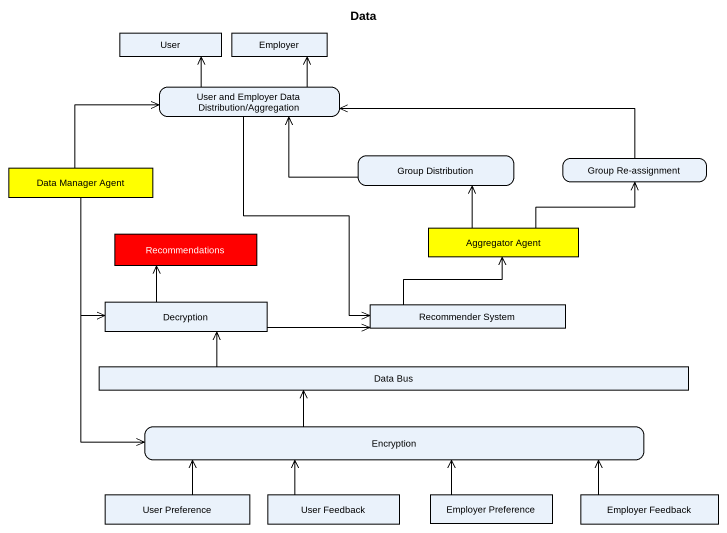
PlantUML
@startuml
title Data
hide empty description
state User <<object>>
state Employer <<object>>
state "User and Employer Data Distribution/Aggregation" as User_and_Employer_Data
state "Group Distribution" as Group_Distribution
state "Group Re-assignment" as Group_Re_assignment
state "Data Manager Agent" as Data_Manager_Agent <<object>> #FFFF00
state Recommendations <<object>> #FF0000
state "Aggregator Agent" as Aggregator_Agent <<object>> #FFFF00
state Decryption <<object>>
state "Recommender System" as Recommender_System <<object>>
state "Data Bus" as Data_Bus <<object>>
state Encryption
state "User Preference" as User_Preference <<object>>
state "User Feedback" as User_Feedback <<object>>
state "Employer Preference" as Employer_Preference <<object>>
state "Employer Feedback" as Employer_Feedback <<object>>
User_and_Employer_Data -up-> User
User_and_Employer_Data -up-> Employer
User_and_Employer_Data --> Recommender_System
Group_Distribution -left-> User_and_Employer_Data
Group_Re_assignment -left-> User_and_Employer_Data
Data_Manager_Agent -right-> User_and_Employer_Data
Data_Manager_Agent --> Decryption
Data_Manager_Agent --> Encryption
Aggregator_Agent -up-> Group_Distribution
Aggregator_Agent -right-> Group_Re_assignment
Decryption -up-> Recommendations
Decryption -right-> Recommender_System
Recommender_System -up-> Aggregator_Agent
Data_Bus -left-> Decryption
Encryption -up-> Data_Bus
User_Preference -right-> Encryption
User_Feedback -up-> Encryption
Employer_Preference -up-> Encryption
Employer_Feedback -left-> Encryption
@enduml
